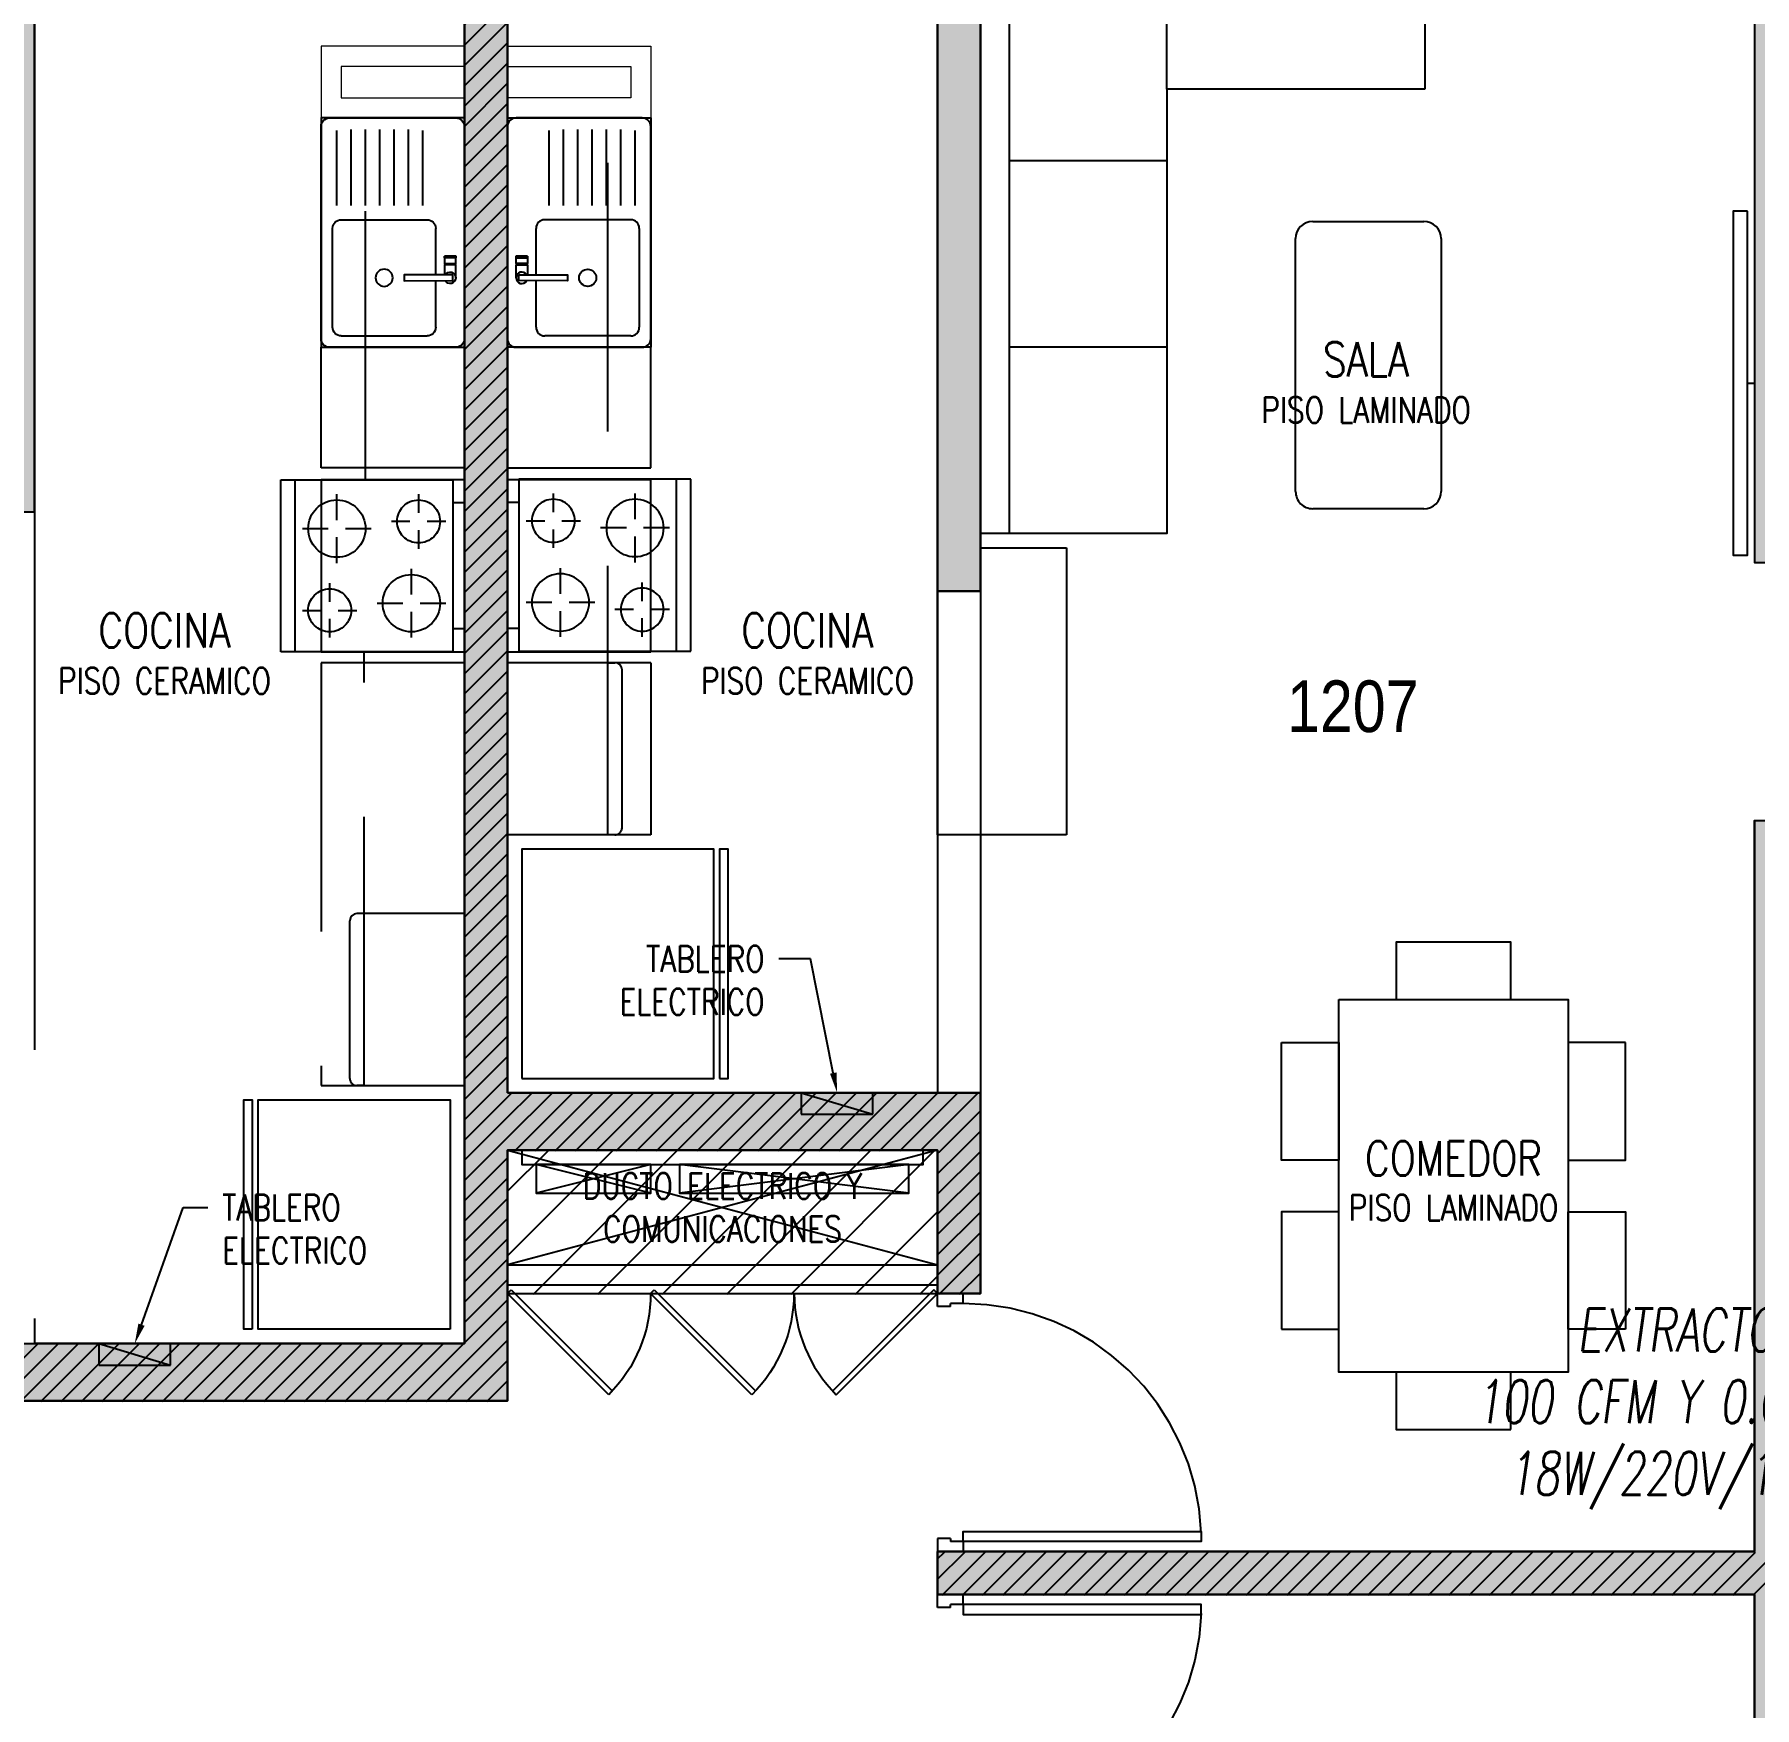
# Model space of a CAD drawing. Header units: millimetres. Extents: x -3 to 53, y -269 to 39.
# Drawn here: x 38.05 to 44.05, y -108.02 to -102.18 of the extents above; entities that cross this region are included whole.
import ezdxf
from ezdxf import colors
from ezdxf.entities.mleader import LeaderData, LeaderLine
from ezdxf.enums import TextEntityAlignment as Align
from ezdxf.math import Vec2, Vec3

# ---------------------------------------------------------------- set-up
doc = ezdxf.new("R2010")
doc.units = ezdxf.units.MM
doc.header["$LTSCALE"] = 15
doc.set_wipeout_variables(frame=1)
doc.linetypes.add('HIDDEN', pattern=[0.375, 0.25, -0.125])
doc.linetypes.add('HIDDEN2', pattern=[0.1875, 0.125, -0.0625])
doc.layers.get('0').update_dxf_attribs({"color": 250})
for name, color, linetype in [('01', 250, 'Continuous'), ('A-COCINAS-LAV', 250, 'Continuous'), ('A-EST HATCH', 250, 'Continuous'), ('A-EST PLACAS', 250, 'Continuous'), ('A-EST VIGAS', 250, 'HIDDEN2'), ('A-LINEAS', 250, 'Continuous'), ('A-MOBILIARIO', 250, 'Continuous'), ('A-MURO BAJO', 251, 'Continuous'), ('A-NUMERACIONDEP', 251, 'Continuous'), ('A-PROYECCIONES', 250, 'HIDDEN2'), ('A-PUERTAS', 250, 'Continuous'), ('A-TEXTO-ACABADO PISO', 250, 'Continuous'), ('A-TEXTO-AMBIENTE', 252, 'Continuous'), ('A-TEXTO-INDICACIONES', 250, 'Continuous'), ('AREA MODIF', 250, 'Continuous'), ('L6 Linea fina', 141, 'Continuous'), ('MURO CF 60', 250, 'Continuous')]:
    doc.layers.add(name, color=color, linetype=linetype)
doc.layers.add('A-MUROS', color=252, linetype='Continuous', lineweight=30)
doc.layers.add('DLP_MURO ALTO', color=250, linetype='Continuous', lineweight=20)
doc.styles.add('JNV ING', font='romans.shx', dxfattribs={"width": 0.7, "oblique": 8, "height": 0.15})
doc.styles.add('R80', font='ARIALN.TTF', dxfattribs={"height": 2.03})
doc.styles.add('ROMANS', font='romans.shx', dxfattribs={"width": 0.8})
doc.styles.add('TXT_COTAS', font='romans.shx', dxfattribs={"width": 0.8})
pattern_1 = [(45, (359.999406, -86.67669), (-0.035355339, 0.035355339), [])]

# ---------------------------------------------------------------- blocks, each defined once
blk = doc.blocks.new('EST.P10')
at = {"layer": 'A-EST HATCH'}
h = blk.add_hatch(color=256, dxfattribs=at)
h.dxf.hatch_style = 1
h.paths.add_polyline_path([(39.55, -2.74), (39.55, 3.325), (37.9, 3.325), (37.9, 3.525), (39.7, 3.525), (39.7, 2.65), (41.2, 2.65), (41.2, 3.15), (41.35, 3.15), (41.35, 2.45), (39.7, 2.45), (39.7, -2.74)])
h.paths.add_polyline_path([(18.45, 7.325), (20.05, 7.325), (20.05, 10.425), (18.85, 10.425), (18.85, 10.575), (20.2, 10.575), (20.2, 7.175), (18.45, 7.175)])
h.paths.add_polyline_path([(17.65, 10.575), (17.5, 10.575), (17.5, 7.175), (17.65, 7.175)])
h.paths.add_polyline_path([(12.15, 11.05), (11.85, 11.05), (11.85, 10.9), (12, 10.9), (12, 7.825), (12.15, 7.825)])
h.paths.add_polyline_path([(15.1, 10.425), (15.1, 7.325), (16.7, 7.325), (16.7, 7.175), (14.95, 7.175), (14.95, 10.575), (16.3, 10.575), (16.3, 10.425)])
h.paths.add_polyline_path([(5.85, 10.9), (5.25, 10.9), (5.25, 11.05), (6, 11.05), (6, 7.65), (4.85, 7.65), (4.85, 7.8), (5.85, 7.8)])
h.paths.add_polyline_path([(4.05, 11.05), (4.05, 7.65), (3.9, 7.65), (3.9, 11.05)])
h.paths.add_polyline_path([(3.1, 7.8), (1.5, 7.8), (1.5, 10.9), (2.7, 10.9), (2.7, 11.05), (1.35, 11.05), (1.35, 7.65), (3.1, 7.65)])
h.paths.add_polyline_path([(5.85, -2.65), (5.25, -2.65), (5.25, -2.8), (6, -2.8), (6, 0.6), (4.85, 0.6), (4.85, 0.45), (5.85, 0.45)])
h.paths.add_polyline_path([(4.05, -2.8), (4.05, 0.6), (3.9, 0.6), (3.9, -2.8)])
h.paths.add_polyline_path([(3.1, 0.45), (1.5, 0.45), (1.5, -2.65), (2.7, -2.65), (2.7, -2.8), (1.35, -2.8), (1.35, 0.6), (3.1, 0.6)])
h.paths.add_polyline_path([(8.7, -0.35), (8.85, -0.35), (8.85, -2.65), (9, -2.65), (9, -2.8), (8.7, -2.8)])
h.paths.add_polyline_path([(18.45, 0.925), (20.05, 0.925), (20.05, -2.175), (18.85, -2.175), (18.85, -2.325), (20.2, -2.325), (20.2, 1.075), (18.45, 1.075)])
h.paths.add_polyline_path([(17.65, -2.325), (17.5, -2.325), (17.5, 1.075), (17.65, 1.075)])
h.paths.add_polyline_path([(12.15, -2.8), (11.85, -2.8), (11.85, -2.65), (12, -2.65), (12, 0.425), (12.15, 0.425)])
h.paths.add_polyline_path([(15.1, -2.175), (15.1, 0.925), (16.7, 0.925), (16.7, 1.075), (14.95, 1.075), (14.95, -2.325), (16.3, -2.325), (16.3, -2.175)])
h.paths.add_polyline_path([(31.6, 7.325), (30, 7.325), (30, 10.425), (31.2, 10.425), (31.2, 10.575), (29.85, 10.575), (29.85, 7.175), (31.6, 7.175)])
h.paths.add_polyline_path([(32.4, 10.575), (32.55, 10.575), (32.55, 7.175), (32.4, 7.175)])
h.paths.add_polyline_path([(38.2, 11.05), (38.2, 10.9), (38.05, 10.9), (38.05, 7.825), (37.9, 7.825), (37.9, 11.05)])
h.paths.add_polyline_path([(27.6, 4.725), (37, 4.725), (37, 4.875), (33.45, 4.875), (33.45, 6.275), (33.25, 6.275), (33.25, 4.875), (30.35, 4.875), (30.35, 6.275), (30.2, 6.275), (30.2, 4.875), (27.8, 4.875), (27.8, 6.125), (29.45, 6.125), (29.45, 6.275), (27.175, 6.275), (27.175, 6.125), (27.6, 6.125)])
h.paths.add_polyline_path([(34.95, 10.425), (34.95, 7.325), (33.35, 7.325), (33.35, 7.175), (35.1, 7.175), (35.1, 10.575), (33.75, 10.575), (33.75, 10.425)])
h.paths.add_polyline_path([(39.7, 5.8), (41.35, 5.8), (41.35, 5.1), (41.2, 5.1), (41.2, 5.6), (39.7, 5.6), (39.7, 4.725), (37.9, 4.725), (37.9, 4.925), (39.55, 4.925), (39.55, 10.99), (39.7, 10.99)])
h.paths.add_polyline_path([(44.2, 10.9), (44.8, 10.9), (44.8, 11.05), (44.05, 11.05), (44.05, 7.65), (45.2, 7.65), (45.2, 7.8), (44.2, 7.8)])
h.paths.add_polyline_path([(46, 11.05), (46, 7.65), (46.15, 7.65), (46.15, 11.05)])
h.paths.add_polyline_path([(46.95, 7.8), (48.55, 7.8), (48.55, 10.9), (47.35, 10.9), (47.35, 11.05), (48.7, 11.05), (48.7, 7.65), (46.95, 7.65)])
h.paths.add_polyline_path([(46, -2.8), (46, 0.6), (46.15, 0.6), (46.15, -2.8)])
h.paths.add_polyline_path([(46.95, 0.45), (48.55, 0.45), (48.55, -2.65), (47.35, -2.65), (47.35, -2.8), (48.7, -2.8), (48.7, 0.6), (46.95, 0.6)])
h.paths.add_polyline_path([(41.35, 0.7), (41.2, 0.7), (41.2, -2.65), (41.05, -2.65), (41.05, -2.8), (41.35, -2.8)])
h.paths.add_polyline_path([(31.6, 0.925), (30, 0.925), (30, -2.175), (31.2, -2.175), (31.2, -2.325), (29.85, -2.325), (29.85, 1.075), (31.6, 1.075)])
h.paths.add_polyline_path([(32.4, -2.325), (32.55, -2.325), (32.55, 1.075), (32.4, 1.075)])
h.paths.add_polyline_path([(37.9, -2.8), (38.2, -2.8), (38.2, -2.65), (38.05, -2.65), (38.05, 0.425), (37.9, 0.425)])
h.paths.add_polyline_path([(34.95, -2.175), (34.95, 0.925), (33.35, 0.925), (33.35, 1.075), (35.1, 1.075), (35.1, -2.325), (33.75, -2.325), (33.75, -2.175)])
h.paths.add_polyline_path([(10.35, 3.525), (12.15, 3.525), (12.15, 3.375), (10.5, 3.375), (10.5, -2.74), (10.35, -2.74), (10.35, 2.5), (8.7, 2.5), (8.7, 3.15), (8.85, 3.15), (8.85, 2.65), (10.35, 2.65)])
h.paths.add_polyline_path([(44.05, -2.8), (44.05, 0.6), (45.2, 0.6), (45.2, 0.45), (44.2, 0.45), (44.2, -2.65), (44.8, -2.65), (44.8, -2.8)])
h.paths.add_polyline_path([(46.9532, 5.55), (47.1, 5.55), (47.1, 6.75), (44.95, 6.75), (44.95, 6.6), (45.4, 6.6), (45.4, 5), (45.6, 5), (45.6, 6.6), (46.95, 6.6), (46.95, 5.55)], flags=17)
h.paths.add_polyline_path([(46.9532, 2.7), (47.1, 2.7), (47.1, 1.5), (44.95, 1.5), (44.95, 1.65), (45.4, 1.65), (45.4, 3.25), (45.6, 3.25), (45.6, 1.65), (46.95, 1.65), (46.95, 2.7)], flags=17)
h.paths.add_polyline_path([(41.1999, 4.2), (44.05, 4.2), (44.05, 6.75), (44.2, 6.75), (44.2, 4.2), (46.95, 4.2), (46.95, 4.8), (47.1, 4.8), (47.1, 4.2), (49.9, 4.2), (49.9, 8.15), (49.85, 8.15), (49.85, 8.25), (50.05, 8.25), (50.05, 0), (49.85, 0), (49.85, 0.1), (49.8999, 0.1), (49.9, 4.05), (47.1, 4.05), (47.1, 3.45), (46.95, 3.45), (46.95, 4.05), (44.2, 4.05), (44.2, 1.5), (44.05, 1.5), (44.05, 4.05), (41.1999, 4.05)])
h.paths.add_polyline_path([(41.35, 11.05), (41.35, 7.55), (41.2, 7.55), (41.2, 10.9), (41.05, 10.9), (41.05, 11.05)])
h.paths.add_polyline_path([(27.15, 4.725), (25.15, 4.725), (25.15, 4.875), (27, 4.875), (27, 8.275), (25.15, 8.275), (25.15, 8.425), (27, 8.425), (27, 10.575), (27.85, 10.575), (27.85, 10.425), (27.15, 10.425)])
h.paths.add_polyline_path([(10.35, 10.99), (10.35, 5.75), (8.7, 5.75), (8.7, 5.1), (8.85, 5.1), (8.85, 5.6), (10.35, 5.6), (10.35, 4.725), (12.15, 4.725), (12.15, 4.875), (10.5, 4.875), (10.5, 10.99)])
h.paths.add_polyline_path([(2.95, 4.2), (0.15, 4.2), (0.1499, 8.15), (0.2, 8.15), (0.2, 8.25), (0, 8.25), (0, 0), (0.2, 0), (0.2, 0.0997), (0.1501, 0.1), (0.15, 4.05), (2.95, 4.05), (2.95, 3.45), (3.1, 3.45), (3.1, 4.05), (5.85, 4.05), (5.85, 1.5), (6, 1.5), (6, 4.05), (8.8501, 4.05), (8.8501, 4.2), (6, 4.2), (6, 6.75), (5.85, 6.75), (5.85, 4.2), (3.1, 4.2), (3.1, 4.8), (2.95, 4.8)])
h.paths.add_polyline_path([(8.7, 11.05), (9, 11.05), (9, 10.9), (8.85, 10.9), (8.85, 8.6), (8.7, 8.6)])
h.paths.add_polyline_path([(3.0968, 5.55), (2.95, 5.55), (2.95, 6.75), (5.1, 6.75), (5.1, 6.6), (4.65, 6.6), (4.65, 5), (4.45, 5), (4.45, 6.6), (3.1, 6.6), (3.1, 5.55)], flags=17)
h.paths.add_polyline_path([(3.0968, 2.7), (2.95, 2.7), (2.95, 1.5), (5.1, 1.5), (5.1, 1.65), (4.65, 1.65), (4.65, 3.25), (4.45, 3.25), (4.45, 1.65), (3.1, 1.65), (3.1, 2.7)], flags=17)
h.paths.add_polyline_path([(23.35, 4.725), (23.2, 4.725), (23.2, 8.425), (23.35, 8.425)])
h.paths.add_polyline_path([(22.45, 6.125), (22.45, 4.725), (13.05, 4.725), (13.05, 4.875), (16.6, 4.875), (16.6, 6.275), (16.8, 6.275), (16.8, 4.875), (19.7, 4.875), (19.7, 6.275), (19.85, 6.275), (19.85, 4.875), (22.25, 4.875), (22.25, 6.125), (20.6, 6.125), (20.6, 6.275), (22.845, 6.275), (22.845, 6.125)])
h.paths.add_polyline_path([(29, 1.975), (29, 2.125), (27.2, 2.125), (27.2, 3.375), (29.75, 3.375), (29.75, 1.975), (29.9, 1.975), (29.9, 3.375), (33.25, 3.375), (33.25, 1.975), (33.45, 1.975), (33.45, 3.375), (37, 3.375), (37, 3.525), (27, 3.525), (27, 1.975)])
h.paths.add_polyline_path([(27, 1.95), (27, -1.775), (23.35, -1.775), (23.35, 0.875), (25.7, 0.875), (25.7, 1.425), (26, 1.425), (26, 1.575), (25.55, 1.575), (25.55, 1.025), (23.35, 1.025), (23.35, 3.375), (26, 3.375), (26, 3.525), (23.2, 3.525), (23.2, -1.925), (27, -1.925), (27, -2.325), (27.85, -2.325), (27.85, -2.175), (27.15, -2.175), (27.15, 1.95)])
at = {"layer": 'A-EST PLACAS'}
for points in [[(38.2, 11.05), (38.2, 10.9), (38.05, 10.9), (38.05, 7.825), (37.9, 7.825), (37.9, 11.05)], [(41.35, 11.05), (41.35, 7.55), (41.2, 7.55), (41.2, 10.9), (41.05, 10.9), (41.05, 11.05)], [(44.2, 10.9), (44.8, 10.9), (44.8, 11.05), (44.05, 11.05), (44.05, 7.65), (45.2, 7.65), (45.2, 7.8), (44.2, 7.8)], [(39.7, 5.8), (41.35, 5.8), (41.35, 5.1), (41.2, 5.1), (41.2, 5.6), (39.7, 5.6), (39.7, 4.725), (37.9, 4.725), (37.9, 4.925), (39.55, 4.925), (39.55, 10.99), (39.7, 10.99)]]:
    blk.add_lwpolyline(points, close=True, dxfattribs=at)
blk.add_lwpolyline([(44.2, 1.5), (44.05, 1.5), (44.05, 4.05), (41.1999, 4.05), (41.1999, 4.2), (44.05, 4.2), (44.05, 6.75), (44.2, 6.75)], dxfattribs=at)
at = {"layer": 'A-EST VIGAS'}
for p, q in [((38.05, 7.825), (38.05, 4.925)), ((41.2, 7.55), (41.2, 5.8)), ((41.35, 7.55), (41.35, 5.8))]:
    blk.add_line(p, q, dxfattribs=at)
blk = doc.blocks.new('_Dot')
at = {"color": 0, "linetype": 'ByBlock', "lineweight": -2}
blk.add_line((-0.5, 0), (-1, 0), dxfattribs=at)
at = {"color": 0, "linetype": 'ByBlock', "const_width": 0.5}
blk.add_lwpolyline([(-0.25, 0, 1), (0.25, 0, 1)], format="xyb", close=True, dxfattribs=at)
blk = doc.blocks.new('XREF_TORREC$0$BANDEJA')
at = {"color": 8}
for points in [[(39.75, 5.6), (39.75, 5.55), (41.15, 5.55), (41.15, 5.6), (39.75, 5.6)], [(40.2, 5.45), (40.2, 5.55), (39.8, 5.55), (39.8, 5.45), (40.2, 5.45), (39.8, 5.55), (40.2, 5.55), (39.8, 5.45)], [(41.1, 5.45), (41.1, 5.55), (40.3, 5.55), (40.3, 5.45), (41.1, 5.45), (40.3, 5.55), (41.1, 5.55), (40.3, 5.45)]]:
    blk.add_lwpolyline(points, dxfattribs=at)
blk = doc.blocks.new('TEXTO DUCTOS PT')
at = {"layer": 'A-TEXTO-INDICACIONES', "insert": (39.1, -5.65), "char_height": 0.09, "width": 1.073848, "attachment_point": 5, "style": 'ROMANS'}
blk.add_mtext('\\pxsm1,qc,t16;DUCTO ELECTRICO Y COMUNICACIONES', dxfattribs=at)
blk = doc.blocks.new('*U89')
blk.add_wipeout([(0, 0), (0, -0.0202), (0.17, -0.0202), (0.17, 0)])
blk.add_lwpolyline([(0, 0), (0.17, 0), (0.17, -0.0202), (0, -0.0202)], close=True)
blk = doc.blocks.new('LAV-COC_01')
for p, q in [((-0.07, 0.0421, 0), (-0.07, 0.7821, 0)), ((0.4, 0.8121, 0), (-0.04, 0.8121, 0)), ((0.43, 0.0421, 0), (0.43, 0.7821, 0)), ((0.225, 0.5071, 0), (0.225, 0.7721, 0)), ((0.275, 0.5071, 0), (0.275, 0.7721, 0)), ((0.325, 0.5071, 0), (0.325, 0.7721, 0)), ((0.375, 0.507, 0), (0.375, 0.768, 0)), ((0.03, 0.0821, 0), (0.03, 0.4271, 0)), ((0.36, 0.4571, 0), (0.06, 0.4571, 0)), ((0.39, 0.0821, 0), (0.39, 0.4271, 0)), ((-0.04, 0.0121, 0), (0.4, 0.0121, 0)), ((0.36, 0.0521, 0), (0.06, 0.0521, 0))]:
    blk.add_line(p, q)
at = {"extrusion": (-8.98137e-08, -2.25601e-18, 1)}
for p, q in [((0.075, 0.507, 0), (0.075, 0.768, 0)), ((0.125, 0.5071, 0), (0.125, 0.7721, 0)), ((0.175, 0.5071, 0), (0.175, 0.7721, 0))]:
    blk.add_line(p, q, dxfattribs=at)
at = {"extrusion": (-4.49068e-08, 3.60285e-08, 1), "elevation": 0}
for points in [[(0, 0.3296), (0, 0.3046), (-0.04, 0.3046), (-0.04, 0.3296)], [(0, 0.3296), (-0.04, 0.3296), (-0.04, 0.3246), (0, 0.3246)]]:
    blk.add_lwpolyline(points, close=True, dxfattribs=at)
blk.add_lwpolyline([(-0.04, 0.2546), (-0.04, 0.2996), (0, 0.2996), (0, 0.2646)], dxfattribs=at)
at = {"extrusion": (-4.49068e-08, 3.60285e-08, 1)}
blk.add_arc((-0.02, 0.2546, 0), 0.02, 29.99971, 329.99971, dxfattribs=at)
for centre, start_param, end_param in [((-0.04, 0.7821, 0), -0.785398, 0.785398), ((0.4, 0.7821, 0), -2.356194, -0.785398), ((0.06, 0.4271, 0), -0.785398, 0.785398), ((0.36, 0.4271, 0), -2.356194, -0.785398), ((0.06, 0.0821, 0), 0.785398, 2.356194), ((0.36, 0.0821, 0), 2.356194, 3.926991), ((-0.04, 0.0421, 0), 0.785398, 2.356194), ((0.4, 0.0421, 0), 2.356194, 3.926991)]:
    blk.add_ellipse(centre, major_axis=(-0.0212, 0.0212), ratio=1, start_param=start_param, end_param=end_param)
blk.add_ellipse((0.21, 0.2546, 0), major_axis=(-0.0212, 0.0212), ratio=1)
at = {"layer": '01', "extrusion": (-4.49068e-08, 3.60285e-08, 1), "elevation": 0}
for points in [[(-0.0375, 0.2996), (-0.0375, 0.3046)], [(-0.02, 0.2996), (-0.02, 0.3046)], [(-0.0025, 0.2996), (-0.0025, 0.3046)]]:
    blk.add_lwpolyline(points, dxfattribs=at)
at = {"extrusion": (-4.49068e-08, 3.60285e-08, 1), "rotation": 359.9380941588614}
blk.add_blockref('*U89', (-0.03, 0.2648, 0), dxfattribs=at)
blk = doc.blocks.new('A$C33FC7C8B')
at = {"ltscale": 0.5}
for p, q in [((0, 0, -0.0001), (0, 0.6, -0.0001)), ((0, 0.6, -0.0001), (0.6, 0.6, 0.0001)), ((0.08, 0.64, -0.0001), (0.52, 0.64, 0.0001)), ((0.08, 0.64, -0.0001), (0.08, 0.6, -0.0001)), ((0.52, 0.64, 0.0001), (0.52, 0.6, 0.0001)), ((0.6, 0.6, 0.0001), (0.6, 0, 0.0001)), ((0.145, 0.575, -0.0001), (0.145, 0.51, -0.0001)), ((0.43, 0.485, 0.0001), (0.43, 0.575, 0.0001)), ((0.05, 0.48, -0.0001), (0.115, 0.48, -0.0001)), ((0.175, 0.48, -0.0001), (0.24, 0.48, 0)), ((0.145, 0.45, -0.0001), (0.145, 0.385, -0.0001)), ((0.4, 0.455, 0), (0.31, 0.455, 0)), ((0.43, 0.335, 0.0001), (0.43, 0.425, 0.0001)), ((0.55, 0.455, 0.0001), (0.46, 0.455, 0.0001)), ((0.17, 0.225, -0.0001), (0.17, 0.315, -0.0001)), ((0.455, 0.2, 0.0001), (0.455, 0.265, 0.0001)), ((0.14, 0.195, -0.0001), (0.05, 0.195, -0.0001)), ((0.29, 0.195, 0), (0.2, 0.195, 0)), ((0.17, 0.075, -0.0001), (0.17, 0.165, -0.0001)), ((0.425, 0.17, 0.0001), (0.36, 0.17, 0)), ((0.455, 0.075, 0.0001), (0.455, 0.14, 0.0001)), ((0.55, 0.17, 0.0001), (0.485, 0.17, 0.0001)), ((0.6, 0.05, 0.0001), (0, 0.05, -0.0001)), ((0.6, 0, 0.0001), (0, 0, -0.0001))]:
    blk.add_line(p, q, dxfattribs=at)
for centre, radius in [((0.145, 0.48), 0.075), ((0.43, 0.455), 0.1), ((0.17, 0.195), 0.1), ((0.455, 0.17), 0.075)]:
    blk.add_circle(centre, radius, dxfattribs=at)
blk = doc.blocks.new('REFRI')
blk.add_wipeout([(0.4, 0), (-0.4, 0), (-0.4, -0.67), (0.4, -0.67)])
blk.add_wipeout([(-0.4, -0.69), (-0.4, -0.72), (0.4, -0.72), (0.4, -0.69)])
for points in [[(-0.4, 0), (-0.4, -0.67), (0.4, -0.67), (0.4, 0)], [(-0.4, -0.69), (-0.4, -0.72), (0.4, -0.72), (0.4, -0.69)]]:
    blk.add_lwpolyline(points, close=True)
blk = doc.blocks.new('Tab.Electrico')
blk.add_hatch(color=256).paths.add_polyline_path([(0.075, 0), (0.075, 0.25), (0, 0)])
for p, q in [((0.075, 0.25), (0, 0)), ((0.075, 0.25), (0, 0.25)), ((0, 0.25), (0, 0)), ((0.075, 0), (0.075, 0.25)), ((0, 0), (0.075, 0))]:
    blk.add_line(p, q)
blk = doc.blocks.new('MESA CENTRO')
for p, q in [((-0.1937, 0), (0.1937, 0)), ((-0.2537, -0.9421), (-0.2537, -0.06)), ((0.2537, -0.06), (0.2537, -0.9421)), ((0.1937, -1.0021), (-0.1937, -1.0021))]:
    blk.add_line(p, q)
for centre, start, end in [((-0.1937, -0.06), 90, 180), ((0.1937, -0.06), 0, 90), ((-0.1937, -0.9421), 180, 270), ((0.1937, -0.9421), 270, 0)]:
    blk.add_arc(centre, 0.06, start, end)
blk = doc.blocks.new('SOFA SEC')
for p, q in [((0, 0.65), (0.1, 0.65)), ((0.1, 0.65), (0.1, 0.1)), ((0.5, 0.65), (0.1, 0.65)), ((0.75, 0.65), (0.75, 0.1)), ((1.4, 0.65), (1.4, 0.1)), ((0.1, 0.1), (2.05, 0.1))]:
    blk.add_line(p, q)
blk.add_lwpolyline([(0.5, 1.55), (0.5, 0.65), (2.05, 0.65), (2.05, 0), (0, 0), (0, 1.55)], close=True)
blk = doc.blocks.new('A$C67C01FD6')
blk.add_line((0.025, 0), (0, 0))
blk.add_lwpolyline([(0.025, 0.6), (0.075, 0.6), (0.075, -0.6), (0.025, -0.6), (0.025, 0.6)])
blk = doc.blocks.new('*U140')
for p, q in [((0.01, 0.855), (0.01, 0.9)), ((0.1, 0.865), (0.1, 0.9)), ((0.055, 0.855), (0.01, 0.855)), ((0.1, 0.865), (0.055, 0.865)), ((0.055, 0.855), (0.055, 0.865)), ((0.055, 0.045), (0.01, 0.045)), ((0.01, 0.045), (0.01, 0)), ((0.055, 0.045), (0.055, 0.035)), ((0.1, 0.035), (0.055, 0.035)), ((0.1, 0.035), (0.1, 0))]:
    blk.add_line(p, q)
blk.add_lwpolyline([(0.93, 0.07), (0.93, 0.035), (0.1, 0.035), (0.1, 0.07)], close=True)
at = {"linetype": 'HIDDEN2'}
blk.add_arc((0.0995, 0.0339), 0.8311, 2.23015, 89.96723, dxfattribs=at)
blk = doc.blocks.new('A$Cb5611ba7')
for points in [[(0.15, 0.1735), (0.15, -0.0265), (0.56, -0.0265), (0.56, 0.1735)], [(1.15, 0.1735), (1.15, -0.0265), (0.74, -0.0265), (0.74, 0.1735)], [(0, -0.0265), (0, -0.8265), (1.3, -0.8265), (1.3, -0.0265)], [(0, -0.2265), (0, -0.6265), (-0.2, -0.6265), (-0.2, -0.2265)], [(1.5, -0.6265), (1.3, -0.6265), (1.3, -0.2265), (1.5, -0.2265)], [(0.15, -1.0265), (0.15, -0.8265), (0.56, -0.8265), (0.56, -1.0265)], [(1.15, -1.0265), (1.15, -0.8265), (0.74, -0.8265), (0.74, -1.0265)]]:
    blk.add_lwpolyline(points, close=True)
blk = doc.blocks.new('*U108')
at = {"linetype": 'HIDDEN', "ltscale": 0.2}
for p, q in [((0.3534, 0.3534), (0, 0)), ((0.0127, -0.0127), (0.3656, 0.3401)), ((0, 0), (0.0127, -0.0127))]:
    blk.add_line(p, q, dxfattribs=at)
blk.add_arc((0, 0), 0.4995, 0, 45, dxfattribs=at)
blk = doc.blocks.new('Vent SSHH G1')
at = {"layer": 'L6 Linea fina'}
ml = blk.add_multileader_mtext('Standard', dxfattribs=at)
ml.set_content('{\\LEA-01}\\PEXTRACTOR AXIAL\\P100 CFM Y 0.05" C.A.\\P18W/220V/1F/60Hz', color=12, style='JNV ING')
ml.set_leader_properties(color=256, linetype='ByLayer', lineweight=-1)
ml.build(insert=Vec2(0, 0))
ml.multileader.update_dxf_attribs({"dogleg_length": 0.05, "arrow_head_size": 0.15})
ctx = ml.context
ctx.base_point, ctx.char_height, ctx.arrow_head_size, ctx.landing_gap_size, ctx.plane_origin = Vec3(38.5584, 0.7982, 0), 0.15, 0.15, 0.07, Vec3(40.9656, 0.1957, 0)
ctx.text_align_type = 2
notes = []
notes.append((ctx, [(0, (1, 1, 0), (40.5224, 0.7982, 0), (-1, 0), 0.05, [(0, [(40.9746, 0.5079, 0)], 0, [])])]))
ctx.mtext.insert, ctx.mtext.alignment, ctx.mtext.flow_direction = Vec3(40.4024, 0.8982, 0), 3, 5
for ctx, leaders in notes:
    for number, flags, end, landing, length, lines in leaders:
        leader = LeaderData()
        leader.index, (leader.has_last_leader_line, leader.has_dogleg_vector, leader.attachment_direction) = number, flags
        leader.last_leader_point, leader.dogleg_vector, leader.dogleg_length = Vec3(end), Vec3(landing), length
        for number, points, colour, breaks in lines:
            line = LeaderLine()
            line.index, line.vertices, line.color, line.breaks = number, Vec3.list(points), colors.encode_raw_color(colour), breaks
            leader.lines.append(line)
        ctx.leaders.append(leader)

msp = doc.modelspace()

# ---------------------------------------------------------------- hatches: boundary and pattern name
at = {"layer": 'AREA MODIF'}
h = msp.add_hatch(dxfattribs=at)
h.set_pattern_fill('ANSI31', color=256, scale=0.05, style=0)
h.set_pattern_definition([(45, (30.85043, -109.23132), (-0.1122532, 0.1122532), [])])
h.paths.add_polyline_path([(39.7005, -106.0767), (41.2004, -106.0766), (41.2004, -106.5767), (39.7004, -106.5767)])
at = {"layer": 'MURO CF 60'}
h = msp.add_hatch(dxfattribs=at)
h.set_pattern_fill('_USER', color=256, scale=0.05, angle=45, pattern_type=0)
h.set_pattern_definition(pattern_1)
h.paths.add_polyline_path([(39.6994, -105.8767), (41.3494, -105.8767), (41.3494, -106.0767), (39.6994, -106.0767)])
h = msp.add_hatch(dxfattribs=at)
h.set_pattern_fill('_USER', color=256, scale=0.05, angle=45, pattern_type=0)
h.set_pattern_definition(pattern_1)
h.paths.add_polyline_path([(41.3494, -106.0767), (41.1994, -106.0767), (41.1994, -106.5767), (41.3494, -106.5767)])
h = msp.add_hatch(dxfattribs=at)
h.set_pattern_fill('_USER', color=256, scale=0.05, angle=45, pattern_type=0)
h.set_pattern_definition(pattern_1)
h.paths.add_polyline_path([(37.8994, -106.9517), (39.5494, -106.9517), (39.5494, -106.7517), (37.8994, -106.7517)])
h = msp.add_hatch(dxfattribs=at)
h.set_pattern_fill('_USER', color=256, scale=0.05, angle=45, pattern_type=0)
h.set_pattern_definition(pattern_1)
h.paths.add_polyline_path([(41.1994, -107.4767), (50.0494, -107.4767), (50.0494, -107.6267), (41.1994, -107.6267)])

# ---------------------------------------------------------------- linework, layer by layer
msp.add_line((40.05, -104.3746), (40.075, -104.3746))
for centre, start, end in [((40.075, -104.3996), 0, 90), ((39.175, -105.2747, 0), 90, 180)]:
    msp.add_arc(centre, 0.025, start, end)
at = {"layer": 'A-LINEAS'}
for p, q in [((39.7, -106.0746), (41.2, -106.4747)), ((41.2, -106.0746), (39.7, -106.4747))]:
    msp.add_line(p, q, dxfattribs=at)
at = {"layer": 'A-MURO BAJO'}
for p, q in [((41.35, -103.9746), (41.65, -103.9746)), ((41.65, -103.9746), (41.65, -104.9746)), ((41.2, -104.9746), (41.2, -104.1246)), ((41.65, -104.9746), (41.2, -104.9746)), ((39.7, -106.4747), (41.2, -106.4747))]:
    msp.add_line(p, q, dxfattribs=at)
at = {"layer": 'A-MUROS'}
for p, q in [((41.35, -104.1246), (41.35, -100.6247)), ((38.05, -101.0747), (38.05, -103.8497)), ((41.2, -104.1246), (41.2, -101.0747)), ((41.2, -104.1246), (41.35, -104.1246)), ((44.05, -104.9247), (44.05, -107.4747)), ((39.7, -105.8746), (41.35, -105.8746)), ((41.35, -106.5747), (41.35, -105.8746)), ((39.7, -106.0746), (41.2, -106.0746)), ((39.7, -106.9497, 0), (39.7, -106.0746)), ((41.2, -106.5747), (41.2, -106.0746)), ((41.2, -106.5747), (41.35, -106.5747)), ((38.05, -106.7497), (39.55, -106.7497)), ((37.9, -106.9497), (39.7, -106.9497)), ((44.05, -107.4747), (41.1999, -107.4747)), ((41.1999, -107.4747), (41.1999, -107.6247)), ((41.1999, -107.6247), (41.1999, -107.4747)), ((44.05, -107.6247), (41.1999, -107.6247)), ((44.05, -110.1747), (44.05, -107.6247))]:
    msp.add_line(p, q, dxfattribs=at)
at = {"layer": 'A-PROYECCIONES', "ltscale": 0.5}
for p, q in [((39.2, -105.8497), (39.2, -104.3372)), ((40.2, -104.3746), (39.7, -104.3746)), ((40.1, -104.9497), (40.1, -104.3996)), ((40.2, -104.3746), (40.2, -104.9747)), ((39.15, -105.8247), (39.15, -105.2747)), ((39.55, -105.2497), (39.175, -105.2497, 0)), ((39.2, -105.8497), (39.175, -105.8497))]:
    msp.add_line(p, q, dxfattribs=at)
msp.add_lwpolyline([(39.05, -103.7372), (39.05, -104.3372), (39.55, -104.3372), (39.55, -103.7372)], close=True, dxfattribs=at)
for points in [[(39.7, -104.3372), (40.2, -104.3372), (40.2, -103.7372), (39.7, -103.7372)], [(39.55, -104.3747), (39.05, -104.3746), (39.05, -105.8497), (39.55, -105.8497)], [(40.2, -104.9747), (39.7, -104.9747)]]:
    msp.add_lwpolyline(points, dxfattribs=at)
for centre, start, end in [((40.075, -104.9497), 270, 0), ((39.175, -105.8247, 0), 180, 270)]:
    msp.add_arc(centre, 0.025, start, end, dxfattribs=at)
at = {"layer": 'A-PUERTAS'}
for p, q in [((39.7, -106.5447), (41.2, -106.5447)), ((39.7, -106.5747), (41.2, -106.5747))]:
    msp.add_line(p, q, dxfattribs=at)
at = {"layer": 'DLP_MURO ALTO'}
for points in [[(39.55, -102.2947), (39.12, -102.2947), (39.12, -102.4047), (39.55, -102.4047)], [(39.7, -102.2947), (40.13, -102.2947), (40.13, -102.4047), (39.7, -102.4047)]]:
    msp.add_lwpolyline(points, dxfattribs=at)

# ---------------------------------------------------------------- block references
for p, rotation in [((40.975, -105.9497), 90), ((38.525, -106.8247), 90.00000000000001)]:
    msp.add_blockref('Tab.Electrico', p, dxfattribs=dict(rotation=rotation))
msp.add_blockref('XREF_TORREC$0$BANDEJA', (0, -111.6746))
at = {"layer": 'A-EST PLACAS'}
msp.add_blockref('EST.P10', (0, -111.6747), dxfattribs=at)
at = {"layer": 'A-MOBILIARIO'}
for name, p, rotation in [('SOFA SEC', (41.35, -101.8746, 0), 269.9995671478981), ('MESA CENTRO', (42.7027, -102.8355, 0), 359.999977420888), ('*U140', (41.1899, -107.4747), 359.9967044834248)]:
    msp.add_blockref(name, p, dxfattribs=dict(at, rotation=rotation))
at = {"layer": 'A-MOBILIARIO', "xscale": -1}
msp.add_blockref('A$C67C01FD6', (44.05, -103.3997, 0), dxfattribs=at)
for name, p, rotation in [('A$Cb5611ba7', (42.5735, -105.5497), 90), ('*U140', (41.1899, -107.6247), 180.0032955165752)]:
    msp.add_blockref(name, p, dxfattribs=dict(at, rotation=rotation))
at = {"layer": 'A-PROYECCIONES', "ltscale": 0.5, "extrusion": (4.40218e-06, 0.000440452, -1), "xscale": -1, "zscale": -1, "rotation": 90.00000251712284}
msp.add_blockref('A$C33FC7C8B', (-38.91, -103.7371, -0.0457), dxfattribs=at)
at = {"layer": 'A-PROYECCIONES', "ltscale": 0.5, "extrusion": (-4.40218e-06, 0.000440452, -1), "zscale": -0.9999999999999993, "rotation": 269.9999974828772}
msp.add_blockref('A$C33FC7C8B', (-40.34, -103.7346, -0.046), dxfattribs=at)
at = {"layer": 'A-PROYECCIONES', "ltscale": 0.25, "xscale": -1, "rotation": 180}
for p in [(39.7, -106.5747, 0), (40.1995, -106.5747, 0)]:
    msp.add_blockref('*U108', p, dxfattribs=at)
at = {"layer": 'A-PROYECCIONES', "ltscale": 0.25, "rotation": 180}
msp.add_blockref('*U108', (41.2, -106.5747), dxfattribs=at)
at = {"layer": 'A-TEXTO-INDICACIONES'}
msp.add_blockref('TEXTO DUCTOS PT', (1.35, -100.6247), dxfattribs=at)

# ---------------------------------------------------------------- texts
at = {"layer": 'A-TEXTO-ACABADO PISO', "char_height": 0.09, "attachment_point": 2, "style": 'ROMANS'}
for s, width, insert in [('PISO LAMINADO', 1.034523, (42.6948, -103.448, 0)), ('PISO CERAMICO', 1.20225, (38.5038, -104.3927)), ('PISO CERAMICO', 1.20225, (40.7462, -104.3927)), ('PISO LAMINADO', 1.20225, (43, -106.2304))]:
    msp.add_mtext_dynamic_manual_height_columns(s, width=width, gutter_width=12.5, heights=[0], dxfattribs=dict(at, insert=insert))
at = {"layer": 'A-TEXTO-AMBIENTE', "style": 'ROMANS', "width": 0.8}
for s, p in [('SALA', (42.6949, -103.3767, 0)), ('COCINA', (38.5038, -104.3221, 0)), ('COCINA', (40.7462, -104.3221, 0)), ('COMEDOR', (42.9999, -106.1638, 0))]:
    msp.add_text(s, height=0.12, dxfattribs=at).set_placement(p, align=Align.CENTER)

# ---------------------------------------------------------------- leaders
at = {"layer": 'A-NUMERACIONDEP'}
ml = msp.add_multileader_mtext('Standard', dxfattribs=at)
ml.set_content('1207', color=256, style='R80')
ml.set_leader_properties(color=256)
ml.set_arrow_properties(name='DOT')
ml.build(insert=Vec2(0, 0))
ml.multileader.update_dxf_attribs({"leader_type": 0, "has_text_frame": 1, "text_left_attachment_type": 2, "text_right_attachment_type": 2, "dogleg_length": 0.36, "arrow_head_size": 0.06, "scale": 0.06})
ctx = ml.context
ctx.base_point, ctx.scale, ctx.char_height, ctx.arrow_head_size, ctx.landing_gap_size, ctx.plane_origin = Vec3(42.375, -104.5285), 0.06, 0.18, 0.06, 0.06, Vec3(41.1587, -104.5329)
ctx.left_attachment, ctx.right_attachment, ctx.text_align_type = 2, 2, 1
notes = []
notes.append((ctx, [(0, (1, 1, 0), (43.0134, -104.5285), (-1, 0), 0.0917, [(0, [(43.3, -104.1796)], 0, [])])]))
ctx.mtext.insert, ctx.mtext.width, ctx.mtext.alignment, ctx.mtext.flow_direction = Vec3(42.6484, -104.4366), 0.461923, 2, 5
for ctx, leaders in notes:
    for number, flags, end, landing, length, lines in leaders:
        leader = LeaderData()
        leader.index, (leader.has_last_leader_line, leader.has_dogleg_vector, leader.attachment_direction) = number, flags
        leader.last_leader_point, leader.dogleg_vector, leader.dogleg_length = Vec3(end), Vec3(landing), length
        for number, points, colour, breaks in lines:
            line = LeaderLine()
            line.index, line.vertices, line.color, line.breaks = number, Vec3.list(points), colors.encode_raw_color(colour), breaks
            leader.lines.append(line)
        ctx.leaders.append(leader)

# ---------------------------------------------------------------- next in the draw order: block references
at = {"layer": 'A-COCINAS-LAV', "extrusion": (-4.49068e-08, -3.60285e-08, 1), "xscale": -1}
msp.add_blockref('LAV-COC_01', (39.48, -103.2868, 0), dxfattribs=at)
at = {"layer": 'A-COCINAS-LAV', "extrusion": (4.49068e-08, -3.60285e-08, 1)}
msp.add_blockref('LAV-COC_01', (39.77, -103.2868, 0), dxfattribs=at)
at = {"layer": 'A-COCINAS-LAV', "extrusion": (4.49068e-08, 3.60284e-08, 1), "rotation": 90}
msp.add_blockref('REFRI', (39.75, -105.4247, 0), dxfattribs=at)
at = {"layer": 'A-COCINAS-LAV', "extrusion": (-4.49068e-08, 3.60284e-08, 1), "xscale": -1, "rotation": 270}
msp.add_blockref('REFRI', (39.5, -106.2997, 0), dxfattribs=at)

# ---------------------------------------------------------------- next in the draw order: hatches: boundary and pattern name
at = {"layer": 'MURO CF 60'}
h = msp.add_hatch(dxfattribs=at)
h.set_pattern_fill('_USER', color=256, scale=0.05, angle=45, pattern_type=0)
h.set_pattern_definition(pattern_1)
h.paths.add_polyline_path([(39.5494, -100.6867), (39.6994, -100.6867), (39.6994, -106.9517), (39.5494, -106.9517)])

# ---------------------------------------------------------------- next in the draw order: linework, layer by layer
at = {"layer": 'A-MURO BAJO'}
msp.add_lwpolyline([(39.05, -103.2747), (39.55, -103.2747), (39.55, -102.4747), (39.05, -102.4747)], close=True, dxfattribs=at)
at = {"layer": 'A-MURO BAJO', "elevation": 0}
msp.add_lwpolyline([(39.7, -102.4747), (40.2, -102.4747), (40.2, -103.2747), (39.7, -103.2747)], dxfattribs=at)
at = {"layer": 'A-MUROS'}
for p, q in [((39.55, -100.6847), (39.55, -106.7497)), ((39.7, -100.6847), (39.7, -105.8746))]:
    msp.add_line(p, q, dxfattribs=at)
at = {"layer": 'A-PROYECCIONES', "ltscale": 0.5}
for p, q in [((39.205, -103.7372), (39.205, -102.4747)), ((40.05, -104.9747), (40.05, -102.4747))]:
    msp.add_line(p, q, dxfattribs=at)
at = {"layer": 'A-PROYECCIONES'}
msp.add_lwpolyline([(39.55, -103.6946), (39.05, -103.6946), (39.05, -103.2747), (39.55, -103.2747)], dxfattribs=at)
at = {"layer": 'A-PROYECCIONES', "ltscale": 0.5, "elevation": 0}
msp.add_lwpolyline([(39.7, -103.6946), (40.2, -103.6946), (40.2, -103.2747), (39.7, -103.2747)], dxfattribs=at)
at = {"layer": 'DLP_MURO ALTO'}
for points in [[(39.55, -102.2247), (39.05, -102.2247), (39.05, -102.4747), (39.55, -102.4747)], [(39.7, -102.2247), (40.2, -102.2247), (40.2, -102.4747), (39.7, -102.4747)]]:
    msp.add_lwpolyline(points, dxfattribs=at)

# ---------------------------------------------------------------- next in the draw order: block references
at = {"layer": 'L6 Linea fina'}
msp.add_blockref('Vent SSHH G1', (4.2492, -107.2747, 0), dxfattribs=at)

# ---------------------------------------------------------------- next in the draw order: leaders
at = {"layer": 'A-TEXTO-INDICACIONES'}
ml = msp.add_multileader_mtext('Standard', dxfattribs=at)
ml.set_content('\\pxsm1,t16;TABLERO ELECTRICO', color=256, style='TXT_COTAS')
ml.set_leader_properties(color=256)
ml.build(insert=Vec2(0, 0))
ml.multileader.update_dxf_attribs({"dogleg_length": 0.05, "arrow_head_size": 0.07})
ctx = ml.context
ctx.base_point, ctx.char_height, ctx.arrow_head_size, ctx.landing_gap_size, ctx.plane_origin = Vec3(40.0087, -105.4076), 0.09, 0.07, 0.05, Vec3(41.0362, -105.8246)
ctx.text_align_type = 2
notes = []
notes.append((ctx, [(0, (1, 1, 0), (40.7575, -105.4076), (-1, 0), 0.1105, [(0, [(40.85, -105.8746)], 0, [])])]))
ctx.mtext.insert, ctx.mtext.width, ctx.mtext.defined_height, ctx.mtext.alignment, ctx.mtext.flow_direction = Vec3(40.597, -105.3626), 0.665701, 0.3008, 3, 5
ml = msp.add_multileader_mtext('Standard', dxfattribs=at)
ml.set_content('\\pxsm1,t16;TABLERO ELECTRICO', color=256, style='TXT_COTAS')
ml.set_leader_properties(color=256)
ml.build(insert=Vec2(0, 0))
ml.multileader.update_dxf_attribs({"dogleg_length": 0.05, "arrow_head_size": 0.07})
ctx = ml.context
ctx.base_point, ctx.char_height, ctx.arrow_head_size, ctx.landing_gap_size, ctx.plane_origin = Vec3(38.6551, -106.2748), 0.09, 0.07, 0.05, Vec3(38.209, -106.6918)
notes.append((ctx, [(0, (1, 1, 0), (38.5687, -106.2748), (1, 0), 0.0865, [(0, [(38.4, -106.7497)], 0, [])])]))
ctx.mtext.insert, ctx.mtext.width, ctx.mtext.defined_height, ctx.mtext.flow_direction = Vec3(38.7051, -106.2298), 0.665701, 0.3008, 5
for ctx, leaders in notes:
    for number, flags, end, landing, length, lines in leaders:
        leader = LeaderData()
        leader.index, (leader.has_last_leader_line, leader.has_dogleg_vector, leader.attachment_direction) = number, flags
        leader.last_leader_point, leader.dogleg_vector, leader.dogleg_length = Vec3(end), Vec3(landing), length
        for number, points, colour, breaks in lines:
            line = LeaderLine()
            line.index, line.vertices, line.color, line.breaks = number, Vec3.list(points), colors.encode_raw_color(colour), breaks
            leader.lines.append(line)
        ctx.leaders.append(leader)

doc.saveas('drawing.dxf')
